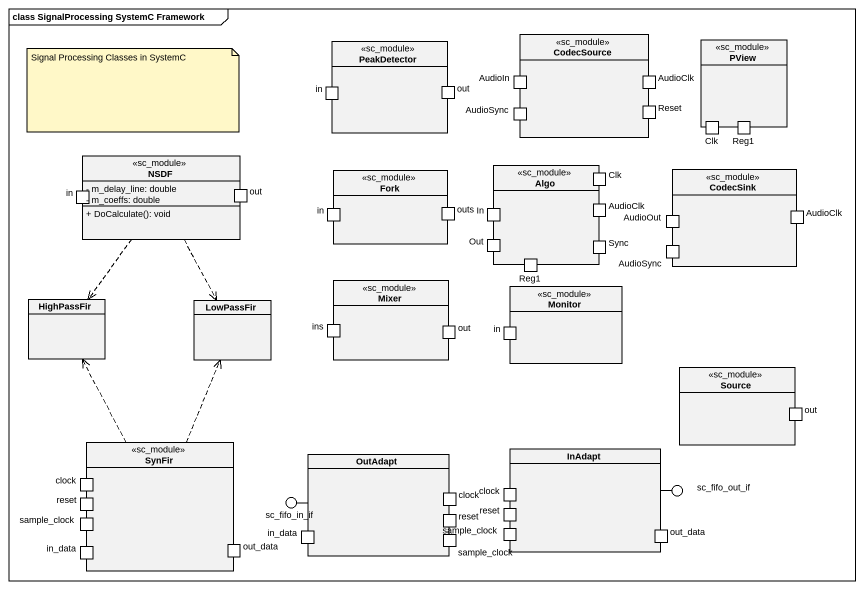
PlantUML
@startuml
mainframe class SignalProcessing SystemC Framework
allowmixing
hide circle
hide empty members
skinparam classAttributeIconSize 0
rectangle PeakDetector <<sc_module>> {
  port in <<sc_fifo_in>>
  port out <<sc_fifo_out>>
}
rectangle CodecSource <<sc_module>> {
  port AudioIn <<sc_out>>
  port AudioClk <<sc_in>>
  port AudioSync <<sc_out>>
  port Reset <<sc_in>>
}
rectangle PView <<sc_module>> {
  port Clk <<sc_in>>
  port Reg1 <<sc_fifo_out>>
}
class NSDF <<sc_module>> {
  - m_delay_line: double
  - m_coeffs: double
  + DoCalculate(): void
  -- ports --
  in
  out
}
rectangle "Fork" as Fork_ <<sc_module>> {
  port "in" as in_3 <<sc_fifo_in>>
  port outs <<sc_fifo_out_if>>
}
rectangle Algo <<sc_module>> {
  port "Clk" as Clk_2 <<sc_in>>
  port Out <<sc_out>>
  port In <<sc_in>>
  port Sync <<sc_in>>
  port "AudioClk" as AudioClk_2
  port "Reg1" as Reg1_2 <<sc_fifo_in>>
}
rectangle CodecSink <<sc_module>> {
  port AudioOut <<sc_in>>
  port "AudioClk" as AudioClk_3 <<sc_in>>
  port "AudioSync" as AudioSync_2 <<sc_in>>
}
rectangle Mixer <<sc_module>> {
  port ins <<sc_fifo_in_if>>
  port "out" as out_3 <<sc_fifo_out>>
}
class HighPassFir
class LowPassFir
rectangle Monitor <<sc_module>> {
  port "in" as in_4 <<sc_fifo_in>>
}
rectangle Source <<sc_module>> {
  port "out" as out_4 <<sc_fifo_out>>
}
rectangle SynFir <<sc_module>> {
  port reset
  port clock
  port in_data
  port sample_clock
  port out_data
}
rectangle OutAdapt {
  port "clock" as clock_2
  port "in_data" as in_data_2
  port "sample_clock" as sample_clock_2
  port "reset" as reset_3
}
rectangle InAdapt {
  port "reset" as reset_2
  port "clock" as clock_3
  port "sample_clock" as sample_clock_3
  port "out_data" as out_data_2
}
() sc_fifo_in_if
() sc_fifo_out_if
OutAdapt -left- sc_fifo_in_if
InAdapt -right- sc_fifo_out_if
NSDF ..> HighPassFir
NSDF ..> LowPassFir
SynFir .up.> HighPassFir
SynFir .up.> LowPassFir
note as N1
  Signal Processing Classes in SystemC
end note
@enduml
